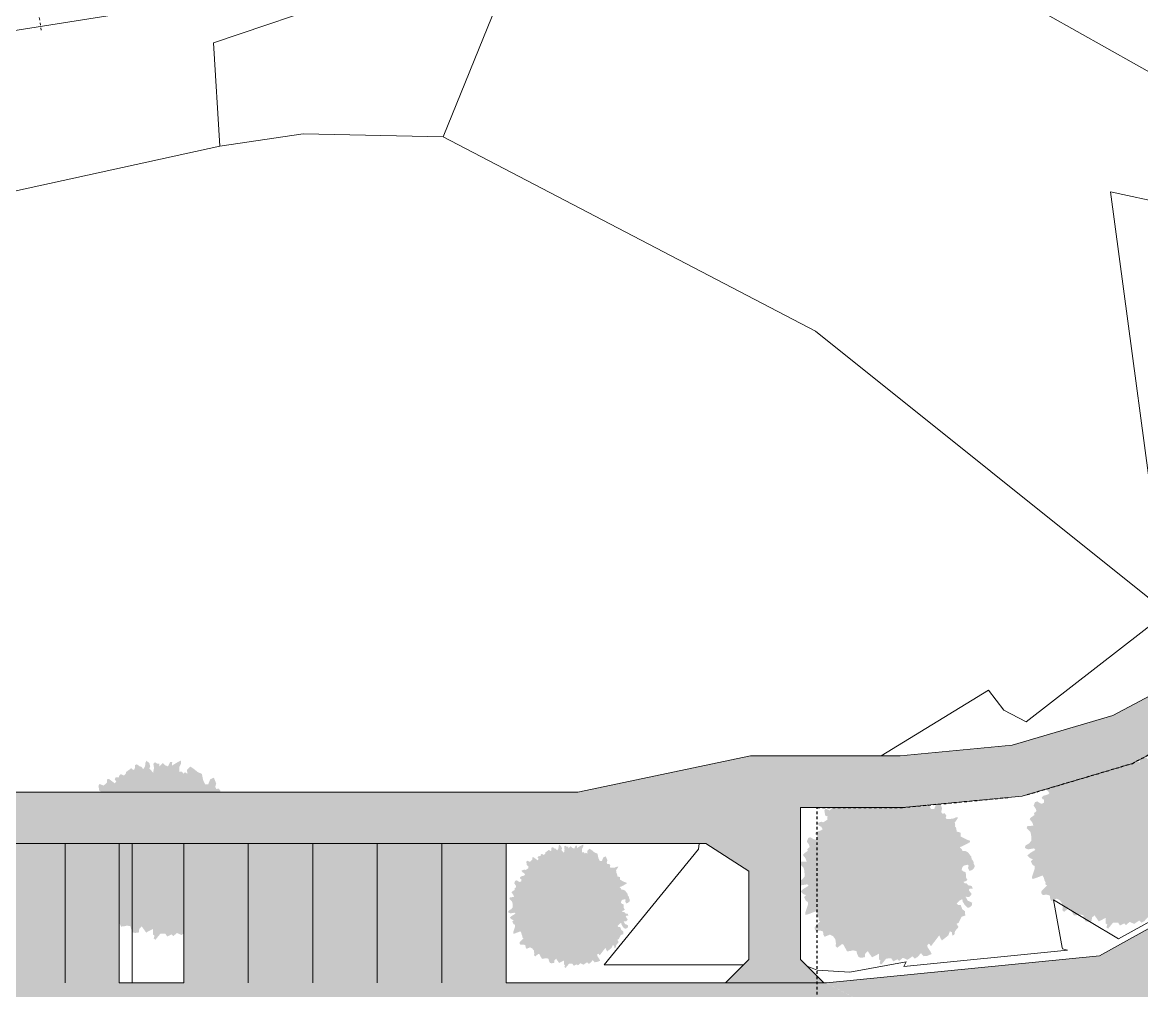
# Model space of a CAD drawing. Header units: metres. Extents: x -2515 to -2174, y 3875 to 4127.
# Drawn here: x -2288.11 to -2244.73, y 3958.84 to 3996.39 of the extents above; entities that cross this region are included whole.
import ezdxf

# ---------------------------------------------------------------- set-up
doc = ezdxf.new("R2010")
doc.units = ezdxf.units.M
doc.linetypes.add('BOUNDARY Tighter', pattern=[0.008, 0.004, -0.002, 0, -0.002])
doc.linetypes.add('Grid Line', pattern=[0.021, 0.012, -0.003, 0.003, -0.003])
for name, color, linetype, lineweight in [('A-DETL', 90, 'Continuous', 5), ('A-DETL-GENF', 92, 'Continuous', 5), ('A-FLOR', 192, 'Continuous', 5), ('A-FLOR-PATT', 8, 'Continuous', 5), ('C-TOPO-MAJR', 7, 'Continuous', 18), ('S-GRID', 1, 'Continuous', 5)]:
    doc.layers.add(name, color=color, linetype=linetype, lineweight=lineweight)

# ---------------------------------------------------------------- blocks, each defined once
blk = doc.blocks.new('Tree 7m - Tree-358686-GA - TENANCY PLAN')
at = {"layer": 'A-DETL-GENF', "transparency": 33554585}
blk.add_hatch(color=53, dxfattribs=at).paths.add_polyline_path([(2.357, 2.429), (2.059, 2.371), (1.907, 2.493), (1.922, 2.628), (1.746, 2.671), (1.734, 2.765), (1.546, 2.765), (1.464, 2.938), (1.223, 2.963), (1.215, 3.085), (1.103, 3.108), (0.895, 3.08), (0.898, 3.23), (0.801, 3.308), (0.603, 3.371), (0.574, 3.267), (0.551, 3.074), (0.518, 3.004), (0.43, 2.995), (0.416, 3.042), (0.433, 3.094), (0.41, 3.12), (-0.092, 3.008), (-0.057, 3.124), (-0.043, 3.226), (-0.353, 3.237), (-0.505, 3.155), (-0.543, 3.225), (-0.47, 3.348), (-0.56, 3.362), (-0.66, 3.278), (-0.87, 3.243), (-0.894, 3.096), (-0.976, 3.12), (-1.221, 3.015), (-1.356, 3.067), (-1.458, 2.941), (-1.426, 2.81), (-1.487, 2.637), (-1.408, 2.588), (-1.403, 2.5), (-1.575, 2.485), (-1.68, 2.509), (-1.628, 2.599), (-1.604, 2.76), (-1.622, 2.892), (-1.685, 2.936), (-1.802, 2.936), (-1.884, 2.864), (-1.802, 2.69), (-1.838, 2.516), (-1.894, 2.583), (-1.961, 2.624), (-2.089, 2.593), (-2.089, 2.501), (-2.099, 2.399), (-2.154, 2.385), (-2.254, 2.466), (-2.285, 2.354), (-2.2, 2.242), (-2.204, 2.145), (-2.146, 2.11), (-2.142, 2.025), (-2.239, 2.064), (-2.316, 2.064), (-2.32, 2.014), (-2.332, 1.952), (-2.413, 1.855), (-2.448, 1.793), (-2.404, 1.706), (-2.387, 1.632), (-2.481, 1.564), (-2.566, 1.554), (-2.708, 1.63), (-2.701, 1.681), (-2.63, 1.723), (-2.595, 1.851), (-2.706, 1.892), (-2.795, 1.887), (-2.88, 1.839), (-2.907, 1.738), (-2.954, 1.664), (-2.96, 1.55), (-3.008, 1.479), (-3.017, 1.256), (-2.971, 1.159), (-2.892, 1.083), (-2.915, 1.022), (-2.905, 0.908), (-3.022, 0.946), (-3.33, 1.014), (-3.368, 0.976), (-3.274, 0.797), (-3.195, 0.608), (-3.292, 0.501), (-3.203, 0.363), (-3.251, 0.29), (-3.281, 0.226), (-3.279, 0.164), (-3.321, 0.141), (-3.368, 0.052), (-3.593, -0.01), (-3.556, -0.064), (-3.408, -0.112), (-3.215, -0.256), (-3.224, -0.323), (-3.294, -0.361), (-3.303, -0.475), (-3.221, -0.519), (-3.236, -0.609), (-3.353, -0.688), (-3.429, -0.919), (-3.277, -0.96), (-3.098, -0.864), (-3.005, -0.943), (-3.052, -1.118), (-3.166, -1.329), (-3.087, -1.504), (-3.049, -1.706), (-3.011, -1.835), (-2.827, -1.823), (-2.745, -1.7), (-2.707, -1.797), (-2.622, -1.806), (-2.637, -1.896), (-2.549, -1.963), (-2.678, -2.101), (-2.815, -2.162), (-2.885, -2.25), (-2.704, -2.291), (-2.484, -2.323), (-2.59, -2.428), (-2.525, -2.472), (-2.35, -2.402), (-2.297, -2.499), (-2.286, -2.63), (-2.093, -2.61), (-2.169, -2.697), (-2.098, -2.756), (-2.072, -2.847), (-1.982, -2.841), (-1.897, -2.7), (-1.756, -2.586), (-1.748, -2.803), (-1.827, -2.847), (-1.879, -2.961), (-1.856, -3.11), (-1.756, -3.06), (-1.68, -2.978), (-1.549, -2.934), (-1.552, -3.06), (-1.514, -3.104), (-1.481, -3.241), (-1.403, -3.259), (-1.3, -3.151), (-1.23, -3.162), (-1.215, -3.265), (-1.131, -3.268), (-0.967, -3.282), (-0.914, -3.233), (-0.812, -3.233), (-0.759, -3.347), (-0.68, -3.35), (-0.631, -3.3), (-0.517, -3.382), (-0.441, -3.335), (-0.446, -3.244), (-0.35, -3.227), (-0.297, -3.462), (-0.286, -3.51), (-0.215, -3.537), (-0.139, -3.446), (0.036, -3.437), (0.115, -3.589), (0.197, -3.56), (0.296, -3.388), (0.247, -3.309), (0.343, -3.218), (0.527, -3.244), (0.551, -3.3), (0.714, -3.367), (0.735, -3.259), (0.694, -3.159), (0.709, -3.054), (0.796, -3.06), (0.957, -3.133), (1.045, -3.124), (1.06, -3.045), (1.033, -3.007), (1.095, -2.914), (1.188, -2.926), (1.226, -2.972), (1.276, -3.119), (1.358, -3.151), (1.489, -3.083), (1.504, -2.931), (1.542, -2.849), (1.662, -2.849), (1.7, -2.782), (1.861, -2.797), (1.943, -2.782), (1.948, -2.616), (1.995, -2.493), (2.089, -2.56), (2.179, -2.636), (2.261, -2.583), (2.241, -2.382), (2.293, -2.279), (2.416, -2.107), (2.56, -2.075), (2.735, -2.104), (2.802, -2.042), (2.743, -1.92), (2.542, -1.803), (2.545, -1.721), (2.606, -1.738), (2.788, -1.765), (2.922, -1.759), (2.91, -1.618), (2.852, -1.513), (2.963, -1.504), (3.001, -1.344), (2.969, -1.27), (3.022, -1.19), (3.315, -1.012), (3.363, -0.936), (3.246, -0.885), (2.969, -0.788), (2.994, -0.666), (3.032, -0.608), (3.055, -0.498), (3.109, -0.46), (3.088, -0.379), (3.388, -0.353), (3.447, -0.295), (3.454, -0.203), (3.33, -0.12), (3.256, -0.015), (3.327, 0.099), (3.343, 0.186), (3.132, 0.254), (3.078, 0.374), (3.086, 0.524), (3.172, 0.666), (3.254, 0.742), (3.236, 0.829), (3.007, 0.837), (2.982, 0.885), (3.04, 1.182), (2.931, 1.254), (2.847, 1.292), (2.755, 1.404), (2.809, 1.515), (2.842, 1.635), (2.788, 1.719), (2.661, 1.795), (2.557, 1.696), (2.425, 1.691), (2.45, 1.981), (2.156, 2.046), (2.296, 2.218), (2.275, 2.282), (2.372, 2.343)])
blk = doc.blocks.new('Tree 7m - Tree-V247-GA - TENANCY PLAN')
at = {"layer": 'A-DETL-GENF', "transparency": 33554585}
blk.add_hatch(color=53, dxfattribs=at).paths.add_polyline_path([(2.357, 2.429), (2.059, 2.371), (1.907, 2.493), (1.922, 2.628), (1.746, 2.671), (1.734, 2.765), (1.546, 2.765), (1.464, 2.938), (1.223, 2.963), (1.215, 3.085), (1.103, 3.108), (0.895, 3.08), (0.898, 3.23), (0.801, 3.308), (0.603, 3.371), (0.574, 3.267), (0.551, 3.074), (0.518, 3.004), (0.43, 2.995), (0.416, 3.042), (0.433, 3.094), (0.41, 3.12), (-0.092, 3.008), (-0.057, 3.124), (-0.043, 3.226), (-0.353, 3.237), (-0.505, 3.155), (-0.543, 3.225), (-0.47, 3.348), (-0.56, 3.362), (-0.66, 3.278), (-0.87, 3.243), (-0.894, 3.096), (-0.976, 3.12), (-1.221, 3.015), (-1.356, 3.067), (-1.458, 2.941), (-1.426, 2.81), (-1.487, 2.637), (-1.408, 2.588), (-1.403, 2.5), (-1.575, 2.485), (-1.68, 2.509), (-1.628, 2.599), (-1.604, 2.76), (-1.622, 2.892), (-1.685, 2.936), (-1.802, 2.936), (-1.884, 2.864), (-1.802, 2.69), (-1.838, 2.516), (-1.894, 2.583), (-1.961, 2.624), (-2.089, 2.593), (-2.089, 2.501), (-2.099, 2.399), (-2.154, 2.385), (-2.254, 2.466), (-2.285, 2.354), (-2.2, 2.242), (-2.204, 2.145), (-2.146, 2.11), (-2.142, 2.025), (-2.239, 2.064), (-2.316, 2.064), (-2.32, 2.014), (-2.332, 1.952), (-2.413, 1.855), (-2.448, 1.793), (-2.404, 1.706), (-2.387, 1.632), (-2.481, 1.564), (-2.566, 1.554), (-2.708, 1.63), (-2.701, 1.681), (-2.63, 1.723), (-2.595, 1.851), (-2.706, 1.892), (-2.795, 1.887), (-2.88, 1.839), (-2.907, 1.738), (-2.954, 1.664), (-2.96, 1.55), (-3.008, 1.479), (-3.017, 1.256), (-2.971, 1.159), (-2.892, 1.083), (-2.915, 1.022), (-2.905, 0.908), (-3.022, 0.946), (-3.33, 1.014), (-3.368, 0.976), (-3.294, 0.844), (-3.195, 0.608), (-3.292, 0.501), (-3.203, 0.363), (-3.251, 0.29), (-3.281, 0.226), (-3.279, 0.164), (-3.321, 0.141), (-3.368, 0.052), (-3.593, -0.01), (-3.556, -0.064), (-3.408, -0.112), (-3.215, -0.256), (-3.224, -0.323), (-3.294, -0.361), (-3.303, -0.475), (-3.221, -0.519), (-3.236, -0.609), (-3.353, -0.688), (-3.429, -0.919), (-3.277, -0.96), (-3.098, -0.864), (-3.005, -0.943), (-3.052, -1.118), (-3.166, -1.329), (-3.087, -1.504), (-3.049, -1.706), (-3.011, -1.835), (-2.827, -1.823), (-2.745, -1.7), (-2.707, -1.797), (-2.622, -1.806), (-2.637, -1.896), (-2.549, -1.963), (-2.677, -2.101), (-2.815, -2.162), (-2.885, -2.25), (-2.704, -2.291), (-2.484, -2.323), (-2.59, -2.428), (-2.525, -2.472), (-2.35, -2.402), (-2.297, -2.499), (-2.286, -2.63), (-2.093, -2.61), (-2.169, -2.697), (-2.098, -2.756), (-2.072, -2.847), (-1.982, -2.841), (-1.897, -2.7), (-1.756, -2.586), (-1.748, -2.803), (-1.827, -2.847), (-1.879, -2.961), (-1.856, -3.11), (-1.756, -3.06), (-1.68, -2.978), (-1.549, -2.934), (-1.552, -3.06), (-1.514, -3.104), (-1.481, -3.241), (-1.403, -3.259), (-1.3, -3.151), (-1.23, -3.162), (-1.215, -3.265), (-1.131, -3.268), (-0.967, -3.282), (-0.914, -3.233), (-0.812, -3.233), (-0.759, -3.347), (-0.68, -3.35), (-0.631, -3.3), (-0.517, -3.382), (-0.441, -3.335), (-0.446, -3.244), (-0.35, -3.227), (-0.326, -3.344), (-0.286, -3.51), (-0.215, -3.537), (-0.139, -3.446), (0.036, -3.437), (0.115, -3.589), (0.197, -3.56), (0.296, -3.388), (0.247, -3.309), (0.343, -3.218), (0.527, -3.244), (0.551, -3.3), (0.714, -3.367), (0.735, -3.259), (0.694, -3.159), (0.709, -3.054), (0.796, -3.06), (0.957, -3.133), (1.045, -3.124), (1.06, -3.045), (1.033, -3.007), (1.095, -2.914), (1.188, -2.926), (1.226, -2.972), (1.276, -3.119), (1.358, -3.151), (1.489, -3.083), (1.504, -2.931), (1.542, -2.849), (1.662, -2.849), (1.7, -2.782), (1.861, -2.797), (1.943, -2.782), (1.948, -2.616), (1.995, -2.493), (2.089, -2.56), (2.179, -2.636), (2.261, -2.583), (2.241, -2.382), (2.293, -2.279), (2.416, -2.107), (2.56, -2.075), (2.735, -2.104), (2.802, -2.042), (2.747, -1.923), (2.542, -1.803), (2.545, -1.721), (2.606, -1.738), (2.788, -1.765), (2.922, -1.759), (2.91, -1.618), (2.852, -1.513), (2.963, -1.504), (3.001, -1.344), (2.969, -1.27), (3.022, -1.19), (3.315, -1.012), (3.363, -0.936), (3.246, -0.885), (2.969, -0.788), (2.994, -0.666), (3.032, -0.608), (3.055, -0.498), (3.109, -0.46), (3.088, -0.379), (3.388, -0.353), (3.447, -0.29), (3.454, -0.203), (3.33, -0.12), (3.256, -0.015), (3.327, 0.099), (3.343, 0.186), (3.132, 0.254), (3.078, 0.374), (3.086, 0.524), (3.172, 0.666), (3.254, 0.742), (3.236, 0.829), (3.007, 0.837), (2.982, 0.885), (3.04, 1.182), (2.931, 1.254), (2.847, 1.292), (2.755, 1.404), (2.809, 1.515), (2.842, 1.635), (2.788, 1.719), (2.661, 1.795), (2.557, 1.696), (2.425, 1.691), (2.45, 1.981), (2.156, 2.046), (2.296, 2.218), (2.275, 2.282), (2.372, 2.343)])
blk = doc.blocks.new('Tree 5m - Tree 2-358685-GA - TENANCY PLAN')
at = {"layer": 'A-DETL-GENF', "transparency": 33554585}
blk.add_hatch(color=53, dxfattribs=at).paths.add_polyline_path([(1.637, 1.676), (1.432, 1.636), (1.327, 1.72), (1.338, 1.813), (1.217, 1.842), (1.208, 1.907), (1.079, 1.907), (1.023, 2.026), (0.857, 2.044), (0.851, 2.128), (0.774, 2.144), (0.631, 2.124), (0.633, 2.227), (0.566, 2.281), (0.43, 2.324), (0.41, 2.253), (0.394, 2.12), (0.371, 2.072), (0.311, 2.066), (0.301, 2.098), (0.313, 2.134), (0.297, 2.151), (-0.049, 2.075), (-0.024, 2.154), (-0.015, 2.225), (-0.228, 2.232), (-0.333, 2.176), (-0.359, 2.224), (-0.309, 2.308), (-0.371, 2.319), (-0.44, 2.26), (-0.585, 2.236), (-0.601, 2.135), (-0.657, 2.151), (-0.826, 2.079), (-0.919, 2.115), (-0.989, 2.029), (-0.967, 1.938), (-1.009, 1.819), (-0.955, 1.785), (-0.951, 1.725), (-1.07, 1.715), (-1.142, 1.731), (-1.106, 1.793), (-1.09, 1.904), (-1.102, 1.994), (-1.145, 2.025), (-1.226, 2.025), (-1.283, 1.975), (-1.226, 1.856), (-1.251, 1.736), (-1.29, 1.782), (-1.335, 1.81), (-1.423, 1.789), (-1.423, 1.725), (-1.431, 1.655), (-1.468, 1.645), (-1.537, 1.701), (-1.559, 1.624), (-1.5, 1.547), (-1.503, 1.48), (-1.463, 1.456), (-1.46, 1.398), (-1.527, 1.424), (-1.58, 1.424), (-1.591, 1.347), (-1.647, 1.281), (-1.67, 1.238), (-1.64, 1.178), (-1.629, 1.127), (-1.694, 1.081), (-1.752, 1.073), (-1.85, 1.126), (-1.845, 1.161), (-1.796, 1.189), (-1.772, 1.278), (-1.848, 1.306), (-1.91, 1.303), (-1.968, 1.27), (-1.991, 1.193), (-2.019, 1.149), (-2.024, 1.071), (-2.056, 1.022), (-2.063, 0.868), (-2.031, 0.802), (-1.977, 0.749), (-1.993, 0.707), (-1.986, 0.628), (-2.066, 0.655), (-2.278, 0.702), (-2.304, 0.676), (-2.253, 0.584), (-2.185, 0.422), (-2.252, 0.348), (-2.19, 0.254), (-2.228, 0.194), (-2.245, 0.159), (-2.243, 0.116), (-2.272, 0.1), (-2.304, 0.039), (-2.459, -0.004), (-2.434, -0.04), (-2.332, -0.074), (-2.199, -0.173), (-2.205, -0.219), (-2.253, -0.245), (-2.259, -0.324), (-2.203, -0.354), (-2.213, -0.416), (-2.294, -0.471), (-2.346, -0.63), (-2.241, -0.658), (-2.119, -0.591), (-2.054, -0.646), (-2.086, -0.766), (-2.165, -0.911), (-2.111, -1.032), (-2.084, -1.171), (-2.058, -1.26), (-1.931, -1.252), (-1.875, -1.167), (-1.849, -1.234), (-1.791, -1.24), (-1.801, -1.302), (-1.74, -1.348), (-1.829, -1.443), (-1.923, -1.485), (-1.972, -1.546), (-1.815, -1.579), (-1.696, -1.596), (-1.768, -1.669), (-1.724, -1.699), (-1.603, -1.65), (-1.567, -1.717), (-1.559, -1.808), (-1.426, -1.793), (-1.478, -1.854), (-1.43, -1.894), (-1.412, -1.957), (-1.35, -1.952), (-1.291, -1.856), (-1.195, -1.777), (-1.189, -1.926), (-1.243, -1.957), (-1.279, -2.035), (-1.263, -2.138), (-1.195, -2.103), (-1.142, -2.047), (-1.052, -2.017), (-1.054, -2.103), (-1.027, -2.134), (-1.005, -2.228), (-0.951, -2.24), (-0.881, -2.166), (-0.832, -2.174), (-0.822, -2.244), (-0.764, -2.246), (-0.651, -2.256), (-0.615, -2.222), (-0.544, -2.222), (-0.508, -2.301), (-0.454, -2.303), (-0.419, -2.269), (-0.341, -2.325), (-0.289, -2.293), (-0.293, -2.23), (-0.226, -2.218), (-0.182, -2.414), (-0.134, -2.432), (-0.081, -2.369), (0.04, -2.363), (0.094, -2.468), (0.15, -2.448), (0.219, -2.329), (0.185, -2.275), (0.251, -2.212), (0.378, -2.23), (0.394, -2.269), (0.507, -2.315), (0.521, -2.24), (0.493, -2.172), (0.503, -2.099), (0.563, -2.103), (0.674, -2.154), (0.734, -2.148), (0.744, -2.093), (0.726, -2.067), (0.768, -2.003), (0.833, -2.011), (0.859, -2.043), (0.893, -2.144), (0.95, -2.166), (1.04, -2.12), (1.05, -2.015), (1.076, -1.959), (1.159, -1.959), (1.185, -1.912), (1.296, -1.922), (1.352, -1.912), (1.356, -1.797), (1.388, -1.713), (1.488, -1.789), (1.515, -1.812), (1.572, -1.775), (1.558, -1.636), (1.594, -1.566), (1.678, -1.447), (1.777, -1.425), (1.898, -1.445), (1.944, -1.403), (1.906, -1.32), (1.765, -1.238), (1.767, -1.181), (1.809, -1.193), (1.934, -1.212), (2.027, -1.208), (2.019, -1.111), (1.978, -1.038), (2.055, -1.032), (2.081, -0.922), (2.059, -0.871), (2.096, -0.816), (2.297, -0.693), (2.33, -0.641), (2.25, -0.606), (2.059, -0.539), (2.076, -0.455), (2.103, -0.415), (2.118, -0.34), (2.155, -0.313), (2.141, -0.257), (2.348, -0.24), (2.388, -0.2), (2.393, -0.137), (2.307, -0.079), (2.257, -0.007), (2.306, 0.072), (2.316, 0.131), (2.171, 0.178), (2.134, 0.261), (2.139, 0.364), (2.199, 0.462), (2.255, 0.515), (2.243, 0.574), (2.085, 0.579), (2.068, 0.613), (2.108, 0.817), (1.999, 0.882), (1.975, 0.893), (1.912, 0.97), (1.948, 1.047), (1.971, 1.129), (1.934, 1.187), (1.847, 1.239), (1.775, 1.171), (1.684, 1.168), (1.702, 1.367), (1.499, 1.412), (1.595, 1.531), (1.581, 1.575), (1.648, 1.617)])

msp = doc.modelspace()

# ---------------------------------------------------------------- hatches: boundary and pattern name
at = {"layer": 'A-FLOR-PATT'}
for color, points in [(254, [(-2259.4494, 3959.1439), (-2257.0515, 3959.1439), (-2257.9515, 3960.0439), (-2257.9515, 3965.9439), (-2253.9934, 3965.9439), (-2249.3561, 3966.3853), (-2245.0861, 3967.6537), (-2241.8221, 3969.3841), (-2238.72, 3971.8553), (-2236.0551, 3974.972), (-2234.2799, 3978.1504), (-2233.0527, 3981.8253), (-2233.0527, 4008.3655), (-2235.0527, 4008.0487), (-2235.0527, 3982.1504), (-2236.1175, 3978.9618), (-2237.7043, 3976.1207), (-2240.1158, 3973.3004), (-2242.9229, 3971.0642), (-2245.8467, 3969.5142), (-2249.7392, 3968.3579), (-2254.1283, 3967.9439), (-2259.8884, 3967.9439), (-2266.5832, 3966.5439), (-2293.5542, 3966.5439), (-2292.8691, 3964.5439), (-2261.6263, 3964.5439), (-2259.9515, 3963.4684), (-2259.9515, 3960.0439), (-2260.8515, 3959.1439), (-2259.9515, 3959.1439)]), (253, [(-2246.3637, 3960.1971), (-2240.909, 3960.2157), (-2240.613, 3960.8298), (-2240.3902, 3961.2615), (-2240.2141, 3961.587), (-2239.9632, 3962.0248), (-2239.6223, 3962.5798), (-2239.4124, 3962.9041), (-2239.078, 3963.3918), (-2238.8292, 3963.7365), (-2238.5521, 3964.1026), (-2238.1607, 3964.5899), (-2237.9862, 3964.8001), (-2240.7791, 3963.2915), (-2246.346, 3960.2068)]), (253, [(-2281.8583, 3947.1439), (-2269.3583, 3947.1439), (-2269.3583, 3952.5439), (-2257.8, 3952.5439), (-2254.599, 3952.2944), (-2256.9459, 3959.1439), (-2269.3583, 3959.1439), (-2269.3583, 3964.5439), (-2281.8583, 3964.5439), (-2281.8583, 3959.1439), (-2284.3583, 3959.1439), (-2284.3583, 3964.5439), (-2296.7963, 3964.5439), (-2296.7963, 3959.1439), (-2299.2963, 3959.1439), (-2299.3583, 3952.5439), (-2281.8583, 3952.5439), (-2281.8583, 3947.3697)]), (253, [(-2249.1039, 3954.9454), (-2246.3637, 3960.1971), (-2256.9459, 3959.1439), (-2249.2054, 3954.9998)]), (253, [(-2249.1039, 3954.9454), (-2248.9713, 3954.997), (-2246.409, 3960.1102), (-2248.9713, 3955.1996)]), (253, [(-2248.9713, 3954.997), (-2246.409, 3955.2095), (-2246.3637, 3960.1971), (-2248.8071, 3955.3244)]), (253, [(-2246.409, 3955.2095), (-2244.7347, 3955.3351), (-2246.3637, 3960.1971), (-2246.3804, 3958.361)]), (253, [(-2244.7347, 3955.3351), (-2241.9414, 3957.4286), (-2241.7986, 3957.9034), (-2241.6123, 3958.4632), (-2241.4775, 3958.8415), (-2241.2448, 3959.4366), (-2241.1091, 3959.7644), (-2240.909, 3960.2157), (-2246.3637, 3960.1971), (-2244.8163, 3955.5787)]), (253, [(-2254.599, 3952.2944), (-2249.2054, 3954.8244), (-2256.9459, 3959.1439), (-2255.4659, 3954.8244)]), (253, [(-2249.2054, 3954.8244), (-2249.1039, 3954.9454), (-2256.7888, 3959.0563), (-2249.4224, 3954.9454)])]:
    msp.add_hatch(color=color, dxfattribs=at).paths.add_polyline_path(points)

# ---------------------------------------------------------------- linework, layer by layer
at = {"layer": 'A-DETL', "linetype": 'BOUNDARY Tighter', "lineweight": 25}
for p, q in [((-2245.0861, 3967.6537), (-2241.8221, 3969.3841)), ((-2249.1626, 3966.4428), (-2245.0861, 3967.6537)), ((-2257.3005, 3949.0908), (-2257.3005, 3965.9439)), ((-2257.3005, 3965.9439), (-2253.9934, 3965.9439)), ((-2253.9934, 3965.9439), (-2249.8909, 3966.3344))]:
    msp.add_line(p, q, dxfattribs=at)
at = {"layer": 'A-DETL'}
for p, q in [((-2286.4583, 3964.5439), (-2286.4583, 3959.1439)), ((-2283.8583, 3964.5439), (-2283.8583, 3961.1468)), ((-2281.8583, 3964.5439), (-2281.8583, 3961.0571)), ((-2279.3583, 3964.5439), (-2279.3583, 3959.1439)), ((-2276.8583, 3964.5439), (-2276.8583, 3959.1439)), ((-2274.3583, 3964.5439), (-2274.3583, 3959.1439)), ((-2271.8583, 3964.5439), (-2271.8583, 3959.1439)), ((-2269.3583, 3964.5439), (-2269.3583, 3959.1439)), ((-2283.8583, 3961.1468), (-2283.8583, 3959.1439)), ((-2281.8583, 3961.0571), (-2281.8583, 3959.1439))]:
    msp.add_line(p, q, dxfattribs=at)
at = {"layer": 'A-FLOR'}
for p, q in [((-2242.9229, 3971.0642), (-2245.8467, 3969.5142)), ((-2245.8467, 3969.5142), (-2249.7392, 3968.3579)), ((-2245.0861, 3967.6537), (-2241.8221, 3969.3841)), ((-2249.7392, 3968.3579), (-2254.0884, 3967.9439)), ((-2259.8884, 3967.9439), (-2266.5832, 3966.5439)), ((-2254.0884, 3967.9439), (-2259.8884, 3967.9439)), ((-2249.3561, 3966.3853), (-2245.0861, 3967.6537)), ((-2266.5832, 3966.5439), (-2293.5542, 3966.5439)), ((-2253.9934, 3965.9439), (-2249.3561, 3966.3853)), ((-2257.9515, 3960.0439), (-2257.9515, 3965.9439)), ((-2257.9515, 3965.9439), (-2253.9934, 3965.9439)), ((-2284.3583, 3964.5439), (-2296.7963, 3964.5439)), ((-2292.8691, 3964.5439), (-2261.6263, 3964.5439)), ((-2284.3583, 3964.5439), (-2284.3583, 3959.1439)), ((-2281.8583, 3964.5439), (-2281.8583, 3959.1439)), ((-2269.3583, 3959.1439), (-2269.3583, 3964.5439)), ((-2261.6263, 3964.5439), (-2259.9515, 3963.4684)), ((-2259.9515, 3963.4684), (-2259.9515, 3960.0439)), ((-2246.3637, 3960.1971), (-2240.4068, 3963.4978)), ((-2259.9515, 3960.0439), (-2260.8515, 3959.1439)), ((-2257.0515, 3959.1439), (-2257.9515, 3960.0439)), ((-2256.9459, 3959.1439), (-2246.3637, 3960.1971)), ((-2284.3583, 3959.1439), (-2281.8583, 3959.1439)), ((-2269.3583, 3959.1439), (-2256.9459, 3959.1439))]:
    msp.add_line(p, q, dxfattribs=at)
at = {"layer": 'C-TOPO-MAJR', "color": 251, "lineweight": 13}
for p, q in [((-2235.0527, 3989.1751), (-2255.2916, 4000.5906)), ((-2271.2302, 3998.8114), (-2292.212, 3995.4656)), ((-2280.7102, 3995.6008), (-2271.2302, 3998.8114)), ((-2269.7303, 3997.0534), (-2271.7977, 3991.9596)), ((-2280.4571, 3991.5895), (-2280.7102, 3995.6008)), ((-2277.2321, 3992.0664), (-2280.4571, 3991.5895)), ((-2277.2321, 3992.0664), (-2271.7977, 3991.9596)), ((-2288.4252, 3989.8426), (-2280.4571, 3991.5895)), ((-2271.7977, 3991.9596), (-2257.3663, 3984.4164)), ((-2245.9346, 3989.8228), (-2235.0527, 3987.4766)), ((-2243.754, 3973.5081), (-2245.9346, 3989.8228)), ((-2257.3663, 3984.4164), (-2243.754, 3973.5081)), ((-2249.2086, 3969.2673), (-2243.754, 3973.5081)), ((-2250.6687, 3970.4918), (-2254.819, 3967.9439)), ((-2250.0714, 3969.717), (-2250.6687, 3970.4918)), ((-2250.0714, 3969.717), (-2249.2086, 3969.2673)), ((-2261.9084, 3964.3274), (-2265.5666, 3959.8431)), ((-2261.8819, 3964.5439), (-2261.9084, 3964.3274)), ((-2245.6283, 3960.8466), (-2242.6499, 3962.497)), ((-2247.8122, 3960.5173), (-2248.1431, 3962.3624)), ((-2246.7431, 3961.5185), (-2245.6283, 3960.8466)), ((-2253.9511, 3959.7758), (-2247.6018, 3960.4077)), ((-2247.7953, 3960.4687), (-2247.8122, 3960.5173)), ((-2247.6018, 3960.4077), (-2247.7953, 3960.4687)), ((-2256.0391, 3959.5587), (-2253.8565, 3959.9549)), ((-2253.8565, 3959.9549), (-2253.9511, 3959.7758)), ((-2265.5666, 3959.8431), (-2260.1523, 3959.8431)), ((-2257.6967, 3959.7891), (-2257.2979, 3959.6311)), ((-2257.2979, 3959.6311), (-2256.0391, 3959.5587))]:
    msp.add_line(p, q, dxfattribs=at)
at = {"layer": 'C-TOPO-MAJR', "color": 63, "lineweight": 13}
msp.add_line((-2248.1431, 3962.3624), (-2246.7431, 3961.5185), dxfattribs=at)
at = {"layer": 'S-GRID', "linetype": 'Grid Line'}
msp.add_line((-2287.3798, 3996.0849), (-2301.2915, 4083.9167), dxfattribs=at)

# ---------------------------------------------------------------- block references
at = {"layer": 'A-DETL-GENF', "transparency": 33554585, "rotation": 220.1293300237995}
for name, p in [('Tree 7m - Tree-V247-GA - TENANCY PLAN', (-2245.7894, 3964.6185)), ('Tree 7m - Tree-358686-GA - TENANCY PLAN', (-2282.7205, 3964.1875)), ('Tree 7m - Tree-V247-GA - TENANCY PLAN', (-2254.5798, 3963.2262)), ('Tree 5m - Tree 2-358685-GA - TENANCY PLAN', (-2266.8867, 3962.0553))]:
    msp.add_blockref(name, p, dxfattribs=at)

doc.saveas('drawing.dxf')
